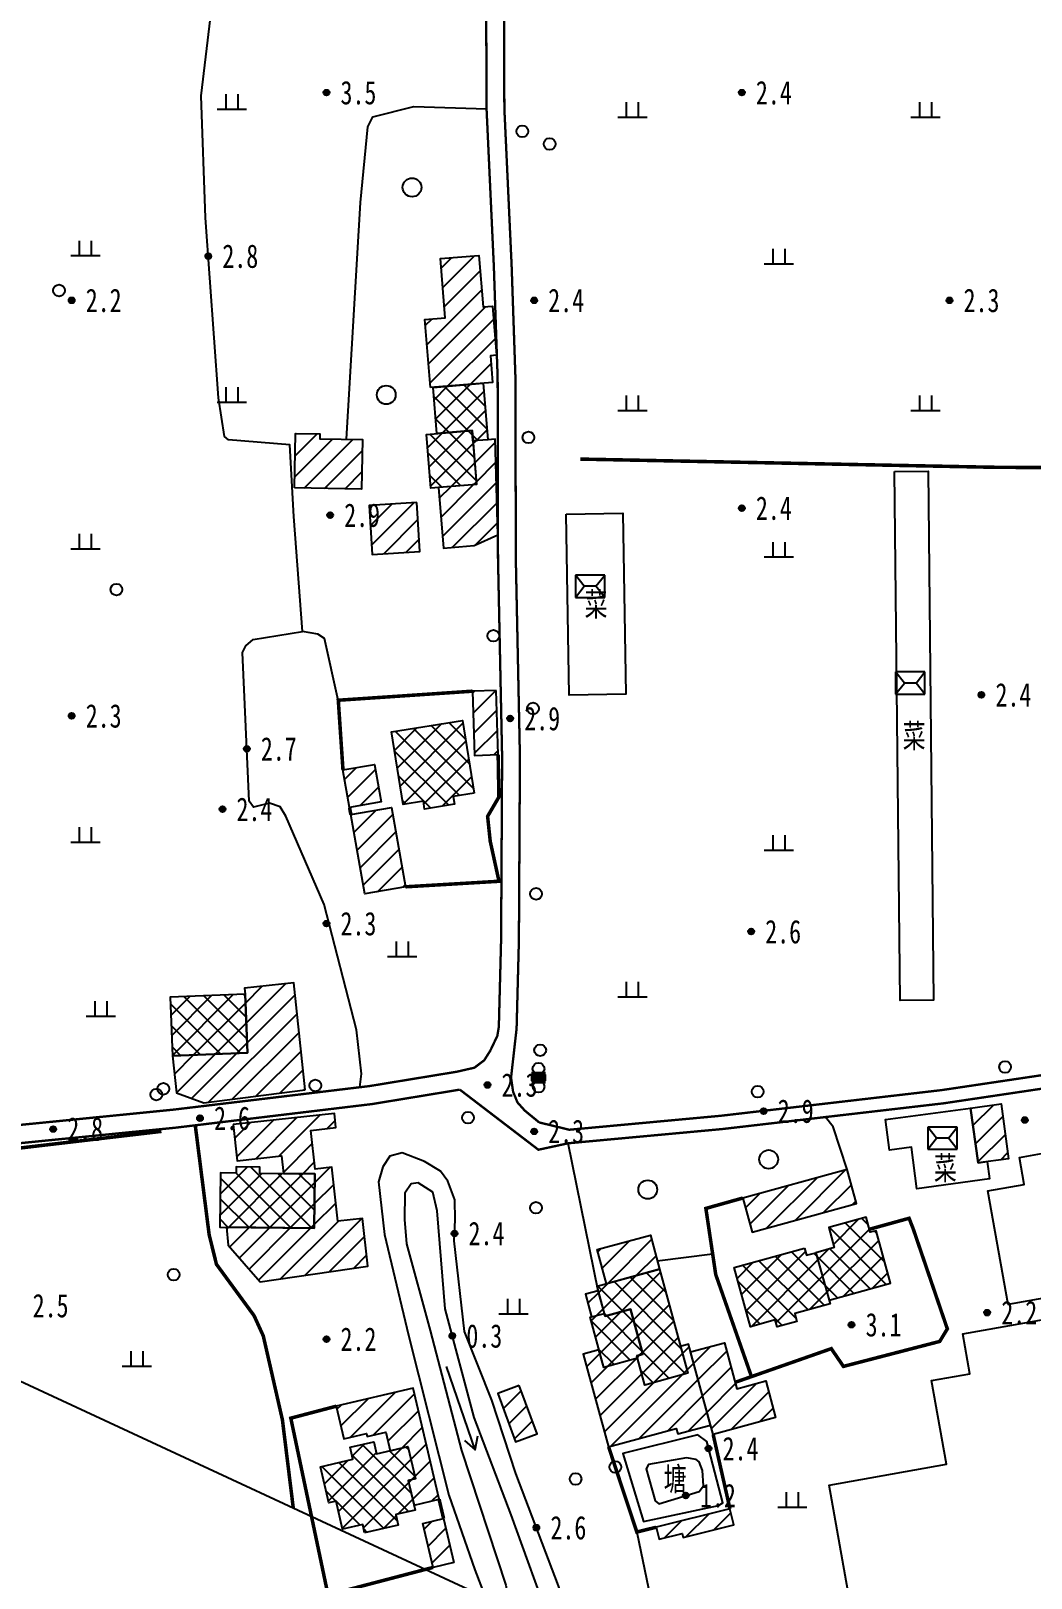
# Model space of a CAD drawing. Header units: metres. Extents: x 494039 to 619385, y 3351420 to 3402703.
# Drawn here: x 583285.2 to 583455.8, y 3395288.5 to 3395552.3 of the extents above; entities that cross this region are included whole.
import ezdxf
from ezdxf.enums import TextEntityAlignment as Align

# ---------------------------------------------------------------- set-up
doc = ezdxf.new("R2010")
doc.units = ezdxf.units.M
for name, pattern in [('2430', [0]), ('4430', [0]), ('8521', [0]), ('9610', [0])]:
    doc.linetypes.add(name, pattern=pattern)
for name, color, linetype in [('210100', 130, 'Continuous'), ('220200', 130, 'Continuous'), ('230102', 141, 'Continuous'), ('261301', 141, 'Continuous'), ('310300', 8, 'Continuous'), ('310500', 8, 'Continuous'), ('330400', 8, 'Continuous'), ('380201', 8, '2430'), ('420500', 8, 'Continuous'), ('440300', 8, '4430'), ('510301', 8, 'Continuous'), ('510402', 8, 'Continuous'), ('720100', 8, 'Continuous'), ('760201', 8, '8521'), ('810100', 8, '9610'), ('810302', 8, 'Continuous'), ('810501', 8, 'Continuous'), ('范围线', 8, 'Continuous')]:
    doc.layers.add(name, color=color, linetype=linetype)
pattern_1 = [(45, (0, 0), (-1.767766953, 1.767766953), []), (135, (0, 0), (-1.767766953, -1.767766953), [])]
pattern_2 = [(45, (0, 0), (-1.767766953, 1.767766953), [])]

# ---------------------------------------------------------------- blocks, each defined once
blk = doc.blocks.new('gc170')
at = {"linetype": 'Continuous'}
blk.add_circle((0, 0), 0.5, dxfattribs=at)
blk = doc.blocks.new('gu')
at = {"flags": 128}
for points in [[(3.75, 0), (-3.75, 0)], [(2.71, -0.6), (3.75, 0), (3.75, 0), (2.71, 0.6)]]:
    blk.add_lwpolyline(points, dxfattribs=at)
blk = doc.blocks.new('p_point')
for radius in [0.25, 0.2, 0.15, 0.1, 0.05]:
    blk.add_circle((0, 0), radius)
blk.add_point((0, 0))
blk = doc.blocks.new('vm')
at = {"linetype": 'Continuous'}
for p, q in [((1.25, 0), (-1.25, 0)), ((-0.5, 0), (-0.5, 1.3)), ((0.5, 1.3), (0.5, 0))]:
    blk.add_line(p, q, dxfattribs=at)
blk = doc.blocks.new('v1')
blk.add_circle((0, 0), 0.8)
blk = doc.blocks.new('mf')
for p, q in [((1.25, 0.95), (-1.25, 0.95)), ((-1.25, 0.95), (-1.25, -0.95)), ((0.5, 0), (-0.5, 0)), ((1.25, -0.95), (1.25, 0.95)), ((-1.25, -0.95), (1.25, -0.95))]:
    blk.add_line(p, q)
at = {"flags": 128}
for points in [[(-1.25, -0.95), (-0.5, 0), (-1.25, 0.95)], [(1.25, -0.95), (0.5, 0), (1.25, 0.95)]]:
    blk.add_lwpolyline(points, dxfattribs=at)
blk = doc.blocks.new('1-3&1-4')
at = {"layer": '310300', "linetype": 'Continuous'}
h = blk.add_hatch(dxfattribs=at)
h.set_pattern_fill('ANSI31', color=8, scale=20, style=0)
h.set_pattern_definition(pattern_2)
h.paths.add_polyline_path([(583353.3911, 3395491.4481), (583352.4175, 3395503.0876), (583355.912, 3395503.3799), (583355.0692, 3395513.455), (583361.6308, 3395514.0038), (583362.3668, 3395505.205), (583363.9495, 3395505.3374), (583364.6491, 3395496.9734), (583363.605, 3395496.886), (583363.9858, 3395492.3343)])
h = blk.add_hatch(dxfattribs=at)
h.set_pattern_fill('ANSI31', color=8, scale=20, style=0)
h.set_pattern_definition(pattern_2)
h.paths.add_polyline_path([(583330.1706, 3395474.3419), (583330.3329, 3395483.6476), (583334.5313, 3395483.5744), (583334.5169, 3395482.7462), (583341.7895, 3395482.6193), (583341.6416, 3395474.1418)])
h = blk.add_hatch(dxfattribs=at)
h.set_pattern_fill('ANSI31', color=8, scale=20, style=0)
h.set_pattern_definition(pattern_2)
h.paths.add_polyline_path([(583354.7243, 3395474.4148), (583355.5873, 3395464.097), (583360.8388, 3395464.5363), (583364.8867, 3395466.3369), (583364.4349, 3395482.6798), (583363.1687, 3395482.5739), (583360.6294, 3395482.3615), (583361.2484, 3395474.9605)])
h = blk.add_hatch(dxfattribs=at)
h.set_pattern_fill('ANSI31', color=8, scale=20, style=0)
h.set_pattern_definition(pattern_2)
h.paths.add_polyline_path([(583351.0705, 3395471.8401), (583342.9088, 3395471.3357), (583343.4243, 3395462.9956), (583351.586, 3395463.5001)])
h = blk.add_hatch(dxfattribs=at)
h.set_pattern_fill('ANSI31', color=8, scale=20, style=0)
h.set_pattern_definition(pattern_2)
h.paths.add_polyline_path([(583364.5785, 3395439.8169), (583360.5501, 3395439.6879), (583360.9005, 3395428.7436), (583364.9289, 3395428.8726)])
h = blk.add_hatch(dxfattribs=at)
h.set_pattern_fill('ANSI31', color=8, scale=20, style=0)
h.set_pattern_definition(pattern_2)
h.paths.add_polyline_path([(583338.4579, 3395426.2669), (583343.8439, 3395427.2114), (583344.9663, 3395420.8108), (583339.5804, 3395419.8663)])
h = blk.add_hatch(dxfattribs=at)
h.set_pattern_fill('ANSI31', color=8, scale=20, style=0)
h.set_pattern_definition(pattern_2)
h.paths.add_polyline_path([(583339.7948, 3395418.6435), (583346.7379, 3395419.861), (583349.1109, 3395406.329), (583342.1678, 3395405.1114)])
h = blk.add_hatch(dxfattribs=at)
h.set_pattern_fill('ANSI31', color=8, scale=20, style=0)
h.set_pattern_definition(pattern_2)
h.paths.add_polyline_path([(583331.9986, 3395371.681), (583330.0763, 3395389.9337), (583321.6665, 3395389.048), (583321.7742, 3395388.0254), (583322.1647, 3395378.0125), (583309.3725, 3395377.5136), (583310.0712, 3395371.1882), (583314.6989, 3395369.4825)])
h = blk.add_hatch(dxfattribs=at)
h.set_pattern_fill('ANSI31', color=8, scale=20, style=0)
h.set_pattern_definition(pattern_2)
h.paths.add_polyline_path([(583319.7467, 3395365.773), (583320.4143, 3395359.6225), (583327.9907, 3395360.445), (583328.3187, 3395357.4229), (583333.6599, 3395357.3661), (583333.5619, 3395348.1424), (583318.5632, 3395348.3018), (583318.8987, 3395345.2112), (583324.3289, 3395338.962), (583342.6742, 3395341.615), (583341.7884, 3395349.7753), (583337.5555, 3395349.3158), (583336.5593, 3395358.4928), (583333.6943, 3395358.1818), (583332.976, 3395364.7991), (583337.2649, 3395365.2647), (583337.0063, 3395367.6466)])
h = blk.add_hatch(dxfattribs=at)
h.set_pattern_fill('ANSI31', color=8, scale=20, style=0)
h.set_pattern_definition(pattern_2)
h.paths.add_polyline_path([(583445.5265, 3395368.5998), (583450.7129, 3395369.2974), (583451.9684, 3395359.9626), (583446.782, 3395359.265)])
h = blk.add_hatch(dxfattribs=at)
h.set_pattern_fill('ANSI31', color=8, scale=20, style=0)
h.set_pattern_definition(pattern_2)
h.paths.add_polyline_path([(583406.6476, 3395353.2517), (583408.2304, 3395347.4647), (583426.0573, 3395352.3405), (583424.4744, 3395358.1276)])
h = blk.add_hatch(dxfattribs=at)
h.set_pattern_fill('ANSI31', color=8, scale=20, style=0)
h.set_pattern_definition(pattern_2)
h.paths.add_polyline_path([(583383.4056, 3395338.6454), (583381.8224, 3395344.4544), (583390.8896, 3395346.9256), (583392.4728, 3395341.1166)])
h = blk.add_hatch(dxfattribs=at)
h.set_pattern_fill('ANSI31', color=8, scale=20, style=0)
h.set_pattern_definition(pattern_2)
h.paths.add_polyline_path([(583381.9993, 3395337.4485), (583379.8234, 3395336.8555), (583380.8751, 3395332.9968), (583383.051, 3395333.5898)])
h = blk.add_hatch(dxfattribs=at)
h.set_pattern_fill('ANSI31', color=8, scale=20, style=0)
h.set_pattern_definition(pattern_2)
h.paths.add_polyline_path([(583382.9323, 3395324.3816), (583382.116, 3395327.377), (583379.4542, 3395326.6515), (583383.7682, 3395310.8232), (583395.3092, 3395313.9686), (583395.567, 3395313.0227), (583401.1645, 3395314.5483), (583397.4091, 3395328.3272), (583396.0588, 3395327.9592), (583397.3097, 3395323.3695), (583389.9296, 3395321.3581), (583388.6787, 3395325.9478)])
h = blk.add_hatch(dxfattribs=at)
h.set_pattern_fill('ANSI31', color=8, scale=20, style=0)
h.set_pattern_definition(pattern_2)
h.paths.add_polyline_path([(583397.7648, 3395327.0221), (583403.5272, 3395328.5926), (583405.6657, 3395320.7461), (583410.5597, 3395322.0799), (583412.262, 3395315.8338), (583401.6056, 3395312.9295)])
h = blk.add_hatch(dxfattribs=at)
h.set_pattern_fill('ANSI31', color=8, scale=20, style=0)
h.set_pattern_definition(pattern_2)
h.paths.add_polyline_path([(583337.3204, 3395317.7603), (583338.6202, 3395312.2112), (583342.4661, 3395313.112), (583342.5884, 3395312.5898), (583345.7443, 3395313.329), (583346.4885, 3395310.152), (583349.5145, 3395310.8619), (583350.8037, 3395305.3659), (583349.6055, 3395305.0849), (583350.5885, 3395300.8948), (583354.8492, 3395301.8928), (583350.4141, 3395320.8273)])
h = blk.add_hatch(dxfattribs=at)
h.set_pattern_fill('ANSI31', color=8, scale=20, style=0)
h.set_pattern_definition(pattern_2)
h.paths.add_polyline_path([(583368.4974, 3395321.289), (583364.8538, 3395319.9423), (583367.9107, 3395311.6721), (583371.5543, 3395313.0188)])
h = blk.add_hatch(dxfattribs=at)
h.set_pattern_fill('ANSI31', color=8, scale=20, style=0)
h.set_pattern_definition(pattern_2)
h.paths.add_polyline_path([(583357.3772, 3395291.1006), (583353.8296, 3395290.2696), (583352.0733, 3395297.7676), (583355.6209, 3395298.5985)])
h = blk.add_hatch(dxfattribs=at)
h.set_pattern_fill('ANSI31', color=8, scale=20, style=0)
h.set_pattern_definition(pattern_2)
h.paths.add_polyline_path([(583391.8724, 3395297.1138), (583392.3841, 3395295.0662), (583396.3234, 3395296.0506), (583396.4996, 3395295.3455), (583405.1541, 3395297.5083), (583404.4662, 3395300.261)])
at = {"layer": '310500', "linetype": 'Continuous'}
h = blk.add_hatch(dxfattribs=at)
h.set_pattern_fill('ANSI37', color=8, scale=20, style=0)
h.set_pattern_definition(pattern_1)
h.paths.add_polyline_path([(583362.3636, 3395492.1986), (583363.1687, 3395482.5739), (583360.6294, 3395482.3615), (583360.4811, 3395484.134), (583354.4813, 3395483.6321), (583353.8245, 3395491.4843)])
h = blk.add_hatch(dxfattribs=at)
h.set_pattern_fill('ANSI37', color=8, scale=20, style=0)
h.set_pattern_definition(pattern_1)
h.paths.add_polyline_path([(583360.4811, 3395484.134), (583361.2484, 3395474.9605), (583353.4443, 3395474.3077), (583352.677, 3395483.4812)])
h = blk.add_hatch(dxfattribs=at)
h.set_pattern_fill('ANSI37', color=8, scale=20, style=0)
h.set_pattern_definition(pattern_1)
h.paths.add_polyline_path([(583360.8252, 3395422.3156), (583357.2743, 3395421.7493), (583357.49, 3395420.3967), (583352.3847, 3395419.5825), (583352.169, 3395420.935), (583348.7105, 3395420.3834), (583346.7331, 3395432.781), (583358.8478, 3395434.7132)])
h = blk.add_hatch(dxfattribs=at)
h.set_pattern_fill('ANSI37', color=8, scale=20, style=0)
h.set_pattern_definition(pattern_1)
h.paths.add_polyline_path([(583322.1647, 3395378.0125), (583321.7742, 3395388.0254), (583308.982, 3395387.5264), (583309.3725, 3395377.5136)])
h = blk.add_hatch(dxfattribs=at)
h.set_pattern_fill('ANSI37', color=8, scale=20, style=0)
h.set_pattern_definition(pattern_1)
h.paths.add_polyline_path([(583333.5619, 3395348.1424), (583333.6599, 3395357.3661), (583324.29, 3395357.4657), (583324.3011, 3395358.5064), (583320.2248, 3395358.5497), (583320.2138, 3395357.509), (583317.5708, 3395357.5371), (583317.4728, 3395348.3134)])
h = blk.add_hatch(dxfattribs=at)
h.set_pattern_fill('ANSI37', color=8, scale=20, style=0)
h.set_pattern_definition(pattern_1)
h.paths.add_polyline_path([(583421.3762, 3395335.8189), (583431.8693, 3395338.7185), (583429.3907, 3395347.6883), (583428.3964, 3395347.4135), (583427.6765, 3395350.0183), (583421.3058, 3395348.2579), (583422.2613, 3395344.8), (583419.1332, 3395343.9356)])
h = blk.add_hatch(dxfattribs=at)
h.set_pattern_fill('ANSI37', color=8, scale=20, style=0)
h.set_pattern_definition(pattern_1)
h.paths.add_polyline_path([(583417.2009, 3395344.7284), (583417.5415, 3395343.4958), (583419.1332, 3395343.9356), (583421.5455, 3395335.2061), (583415.5158, 3395333.5399), (583415.8779, 3395332.2297), (583412.5254, 3395331.3032), (583412.2047, 3395332.4639), (583407.9794, 3395331.2963), (583405.1851, 3395341.408)])
h = blk.add_hatch(dxfattribs=at)
h.set_pattern_fill('ANSI37', color=8, scale=20, style=0)
h.set_pattern_definition(pattern_1)
h.paths.add_polyline_path([(583397.3097, 3395323.3695), (583389.9296, 3395321.3581), (583388.5687, 3395326.3513), (583389.601, 3395326.6326), (583387.5161, 3395334.2823), (583383.184, 3395333.1016), (583381.7929, 3395338.2059), (583392.4728, 3395341.1166)])
h = blk.add_hatch(dxfattribs=at)
h.set_pattern_fill('ANSI37', color=8, scale=20, style=0)
h.set_pattern_definition(pattern_1)
h.paths.add_polyline_path([(583389.601, 3395326.6326), (583388.5687, 3395326.3513), (583388.6787, 3395325.9478), (583382.9323, 3395324.3816), (583380.6044, 3395332.923), (583383.051, 3395333.5898), (583383.184, 3395333.1016), (583387.5161, 3395334.2823)])
h = blk.add_hatch(dxfattribs=at)
h.set_pattern_fill('ANSI37', color=8, scale=20, style=0)
h.set_pattern_definition(pattern_1)
h.paths.add_polyline_path([(583342.1556, 3395296.1477), (583341.8206, 3395297.5755), (583338.402, 3395296.7735), (583337.274, 3395301.5823), (583336.043, 3395301.2936), (583334.6024, 3395307.4348), (583340.1416, 3395308.7342), (583339.6691, 3395310.7484), (583343.7037, 3395311.6948), (583344.192, 3395309.6133), (583349.5145, 3395310.8619), (583350.8037, 3395305.3659), (583349.6055, 3395305.0849), (583350.7856, 3395300.0543), (583347.4486, 3395299.2715), (583347.8671, 3395297.4875)])
at = {"layer": '210100', "color": 141, "linetype": 'Continuous', "elevation": 0.6321, "flags": 128}
blk.add_lwpolyline([(583374.1603, 3395279.9308), (583367.1723, 3395299.2419), (583360.8126, 3395315.852), (583355.8723, 3395334.3544), (583354.5151, 3395351.0512), (583353.7885, 3395354.2446), (583351.2803, 3395355.8577), (583350.0692, 3395355.6747), (583349.0273, 3395354.1045), (583348.9415, 3395349.5687), (583349.2742, 3395345.4214), (583353.3559, 3395330.6508), (583358.6646, 3395310.1817), (583366.2356, 3395287.2407), (583366.9562, 3395283.2751)], dxfattribs=at)
at = {"layer": '220200', "color": 141, "linetype": 'Continuous', "const_width": 0.6, "flags": 128}
for points in [[(583378.9526, 3395479.2682), (583449.1271, 3395477.8779), (583523.55, 3395477.3614), (583586.0862, 3395476.2255), (583610.8463, 3395475.0814)], [(583307.4889, 3395364.6257), (583282.7236, 3395361.7105), (583245.3924, 3395357.4201), (583214.2887, 3395354.147)]]:
    blk.add_lwpolyline(points, dxfattribs=at)
at = {"layer": '230102', "color": 141, "linetype": 'Continuous', "elevation": 0.8882, "flags": 128}
blk.add_lwpolyline([(583397.0828, 3395308.9802), (583390.5617, 3395307.7981), (583390.1733, 3395307.0552), (583391.7014, 3395301.6027), (583392.3178, 3395301.1066), (583399.2191, 3395303.22), (583399.9759, 3395304.1676), (583399.7895, 3395306.7881), (583399.2311, 3395308.2888), (583398.7217, 3395308.6589)], close=True, dxfattribs=at)
at = {"layer": '310300', "color": 8, "linetype": 'Continuous', "flags": 128}
for points, elevation in [([(583353.3911, 3395491.4481), (583352.4175, 3395503.0876), (583355.912, 3395503.3799), (583355.0692, 3395513.455), (583361.6308, 3395514.0038), (583362.3668, 3395505.205), (583363.9495, 3395505.3374), (583364.6491, 3395496.9734), (583363.605, 3395496.886), (583363.9858, 3395492.3343)], 6.4334), ([(583330.1706, 3395474.3419), (583330.3329, 3395483.6476), (583334.5313, 3395483.5744), (583334.5169, 3395482.7462), (583341.7895, 3395482.6193), (583341.6416, 3395474.1418)], 5.3111), ([(583351.0705, 3395471.8401), (583342.9088, 3395471.3357), (583343.4243, 3395462.9956), (583351.586, 3395463.5001)], 5.3111), ([(583338.4579, 3395426.2669), (583343.8439, 3395427.2114), (583344.9663, 3395420.8108), (583339.5804, 3395419.8663)], 5.671), ([(583331.9986, 3395371.681), (583330.0763, 3395389.9337), (583321.6665, 3395389.048), (583321.7742, 3395388.0254), (583322.1647, 3395378.0125), (583309.3725, 3395377.5136), (583310.0712, 3395371.1882), (583314.6989, 3395369.4825)], 5.8343), ([(583319.7467, 3395365.773), (583320.4143, 3395359.6225), (583327.9907, 3395360.445), (583328.3187, 3395357.4229), (583333.6599, 3395357.3661), (583333.5619, 3395348.1424), (583318.5632, 3395348.3018), (583318.8987, 3395345.2112), (583324.3289, 3395338.962), (583342.6742, 3395341.615), (583341.7884, 3395349.7753), (583337.5555, 3395349.3158), (583336.5593, 3395358.4928), (583333.6943, 3395358.1818), (583332.976, 3395364.7991), (583337.2649, 3395365.2647), (583337.0063, 3395367.6466)], 5.1438), ([(583445.5265, 3395368.5998), (583450.7129, 3395369.2974), (583451.9684, 3395359.9626), (583446.782, 3395359.265)], 4.7244), ([(583381.9993, 3395337.4485), (583379.8234, 3395336.8555), (583380.8751, 3395332.9968), (583383.051, 3395333.5898)], 6.6584), ([(583382.9323, 3395324.3816), (583382.116, 3395327.377), (583379.4542, 3395326.6515), (583383.7682, 3395310.8232), (583395.3092, 3395313.9686), (583395.567, 3395313.0227), (583401.1645, 3395314.5483), (583397.4091, 3395328.3272), (583396.0588, 3395327.9592), (583397.3097, 3395323.3695), (583389.9296, 3395321.3581), (583388.6787, 3395325.9478)], 6.4089), ([(583337.3204, 3395317.7603), (583338.6202, 3395312.2112), (583342.4661, 3395313.112), (583342.5884, 3395312.5898), (583345.7443, 3395313.329), (583346.4885, 3395310.152), (583349.5145, 3395310.8619), (583350.8037, 3395305.3659), (583349.6055, 3395305.0849), (583350.5885, 3395300.8948), (583354.8492, 3395301.8928), (583350.4141, 3395320.8273)], 5.42), ([(583368.4974, 3395321.289), (583364.8538, 3395319.9423), (583367.9107, 3395311.6721), (583371.5543, 3395313.0188)], 4.8398), ([(583357.3772, 3395291.1006), (583353.8296, 3395290.2696), (583352.0733, 3395297.7676), (583355.6209, 3395298.5985)], 5.42)]:
    blk.add_lwpolyline(points, close=True, dxfattribs=dict(at, elevation=elevation))
for points in [[(583354.7243, 3395474.4148), (583355.5873, 3395464.097), (583360.8388, 3395464.5363), (583364.8867, 3395466.3369), (583364.4349, 3395482.6798), (583363.1687, 3395482.5739), (583360.6294, 3395482.3615), (583361.2484, 3395474.9605)], [(583364.5785, 3395439.8169), (583360.5501, 3395439.6879), (583360.9005, 3395428.7436), (583364.9289, 3395428.8726)], [(583339.7948, 3395418.6435), (583346.7379, 3395419.861), (583349.1109, 3395406.329), (583342.1678, 3395405.1114)], [(583406.6476, 3395353.2517), (583408.2304, 3395347.4647), (583426.0573, 3395352.3405), (583424.4744, 3395358.1276)], [(583383.4056, 3395338.6454), (583381.8224, 3395344.4544), (583390.8896, 3395346.9256), (583392.4728, 3395341.1166)], [(583397.7648, 3395327.0221), (583403.5272, 3395328.5926), (583405.6657, 3395320.7461), (583410.5597, 3395322.0799), (583412.262, 3395315.8338), (583401.6056, 3395312.9295)], [(583391.8724, 3395297.1138), (583392.3841, 3395295.0662), (583396.3234, 3395296.0506), (583396.4996, 3395295.3455), (583405.1541, 3395297.5083), (583404.4662, 3395300.261)]]:
    blk.add_lwpolyline(points, close=True, dxfattribs=at)
at = {"layer": '310500', "color": 8, "linetype": 'Continuous', "flags": 128}
for points, elevation in [([(583362.3636, 3395492.1986), (583363.1687, 3395482.5739), (583360.6294, 3395482.3615), (583360.4811, 3395484.134), (583354.4813, 3395483.6321), (583353.8245, 3395491.4843)], 10.7197), ([(583360.4811, 3395484.134), (583361.2484, 3395474.9605), (583353.4443, 3395474.3077), (583352.677, 3395483.4812)], 10.7197), ([(583360.8252, 3395422.3156), (583357.2743, 3395421.7493), (583357.49, 3395420.3967), (583352.3847, 3395419.5825), (583352.169, 3395420.935), (583348.7105, 3395420.3834), (583346.7331, 3395432.781), (583358.8478, 3395434.7132)], 13.7016), ([(583322.1647, 3395378.0125), (583321.7742, 3395388.0254), (583308.982, 3395387.5264), (583309.3725, 3395377.5136)], 11.1509), ([(583421.3762, 3395335.8189), (583431.8693, 3395338.7185), (583429.3907, 3395347.6883), (583428.3964, 3395347.4135), (583427.6765, 3395350.0183), (583421.3058, 3395348.2579), (583422.2613, 3395344.8), (583419.1332, 3395343.9356)], 14.3004), ([(583417.2009, 3395344.7284), (583417.5415, 3395343.4958), (583419.1332, 3395343.9356), (583421.5455, 3395335.2061), (583415.5158, 3395333.5399), (583415.8779, 3395332.2297), (583412.5254, 3395331.3032), (583412.2047, 3395332.4639), (583407.9794, 3395331.2963), (583405.1851, 3395341.408)], 14.3004), ([(583397.3097, 3395323.3695), (583389.9296, 3395321.3581), (583388.5687, 3395326.3513), (583389.601, 3395326.6326), (583387.5161, 3395334.2823), (583383.184, 3395333.1016), (583381.7929, 3395338.2059), (583392.4728, 3395341.1166)], 13.1698), ([(583389.601, 3395326.6326), (583388.5687, 3395326.3513), (583388.6787, 3395325.9478), (583382.9323, 3395324.3816), (583380.6044, 3395332.923), (583383.051, 3395333.5898), (583383.184, 3395333.1016), (583387.5161, 3395334.2823)], 10.0793), ([(583342.1556, 3395296.1477), (583341.8206, 3395297.5755), (583338.402, 3395296.7735), (583337.274, 3395301.5823), (583336.043, 3395301.2936), (583334.6024, 3395307.4348), (583340.1416, 3395308.7342), (583339.6691, 3395310.7484), (583343.7037, 3395311.6948), (583344.192, 3395309.6133), (583349.5145, 3395310.8619), (583350.8037, 3395305.3659), (583349.6055, 3395305.0849), (583350.7856, 3395300.0543), (583347.4486, 3395299.2715), (583347.8671, 3395297.4875)], 10.7456)]:
    blk.add_lwpolyline(points, close=True, dxfattribs=dict(at, elevation=elevation))
blk.add_lwpolyline([(583333.5619, 3395348.1424), (583333.6599, 3395357.3661), (583324.29, 3395357.4657), (583324.3011, 3395358.5064), (583320.2248, 3395358.5497), (583320.2138, 3395357.509), (583317.5708, 3395357.5371), (583317.4728, 3395348.3134)], close=True, dxfattribs=at)
at = {"layer": '330400', "color": 8, "linetype": 'Continuous', "flags": 128}
for points, elevation in [([(583432.5529, 3395477.1299), (583438.2698, 3395477.1892), (583439.206, 3395386.9827), (583433.4892, 3395386.9234)], 3.3064), ([(583376.52, 3395469.8748), (583386.201, 3395470.0392), (583386.7251, 3395439.1619), (583377.0442, 3395438.9976)], 4.1262), ([(583446.782, 3395359.265), (583448.3611, 3395359.4774), (583448.7607, 3395356.5065), (583436.3646, 3395354.8393), (583435.4089, 3395361.9452), (583431.6797, 3395361.4437), (583430.9804, 3395366.6434), (583445.5265, 3395368.5998)], 5.0146)]:
    blk.add_lwpolyline(points, close=True, dxfattribs=dict(at, elevation=elevation))
blk.add_lwpolyline([(583435.662, 3395224.0174), (583421.3731, 3395304.305), (583441.4101, 3395307.871), (583438.8714, 3395322.1361), (583445.4132, 3395323.3003), (583444.2016, 3395330.1084), (583471.4154, 3395334.9516), (583470.7936, 3395338.4457), (583451.9175, 3395335.0862), (583448.4695, 3395354.46), (583454.6526, 3395355.5604), (583453.833, 3395360.1656), (583460.736, 3395361.3941), (583459.1069, 3395370.548), (583472.9179, 3395373.0059), (583481.1084, 3395379.4878), (583499.9415, 3395381.2794), (583517.8634, 3395283.3618), (583494.4892, 3395273.72), (583484.2319, 3395271.7869), (583490.7678, 3395229.9713), (583484.8662, 3395228.5385), (583484.2751, 3395230.9736), (583469.4201, 3395229.7242)], close=True, dxfattribs=at)
at = {"layer": '380201', "color": 8, "linetype": '2430', "const_width": 0.6, "flags": 128}
for points, elevation in [([(583360.5501, 3395439.6879), (583337.6578, 3395438.146), (583338.4579, 3395426.2669)], 4.6485), ([(583349.1109, 3395406.329), (583365.0701, 3395407.2715), (583363.5732, 3395414.1149), (583363.1288, 3395418.3414), (583365.0538, 3395421.6433), (583364.9289, 3395428.8726)], 4.6485), ([(583339.5804, 3395419.8663), (583339.7948, 3395418.6435)], 4.6485), ([(583405.3691, 3395321.8345), (583421.7516, 3395327.5728), (583423.8237, 3395324.5454), (583440.2496, 3395328.8063), (583441.5468, 3395330.9498), (583435.7397, 3395347.9649), (583435.0226, 3395349.8041), (583428.2527, 3395347.9333)], 4.6485), ([(583337.3204, 3395317.7603), (583329.5587, 3395315.7187), (583335.9095, 3395285.5732), (583353.8296, 3395290.2696)], 5.2628), ([(583404.4662, 3395300.261), (583401.6056, 3395312.9295)], 4.6485), ([(583383.7682, 3395310.8232), (583388.5828, 3395296.3044), (583391.8724, 3395297.1138)], 4.6485), ([(583355.6209, 3395298.5985), (583354.8492, 3395301.8928)], 5.3252)]:
    blk.add_lwpolyline(points, dxfattribs=dict(at, elevation=elevation))
blk.add_lwpolyline([(583406.6476, 3395353.2517), (583400.3587, 3395351.4871), (583402.0406, 3395340.2107), (583408.1375, 3395322.8042)], dxfattribs=at)
at = {"layer": '420500', "color": 8, "linetype": 'Continuous', "const_width": 0.4, "flags": 128}
for points in [[(583366.0391, 3395684.6162), (583365.8098, 3395657.1751), (583366.0684, 3395620.863), (583365.8305, 3395585.1496), (583365.9861, 3395539.0614), (583367.2275, 3395512.2182), (583367.8782, 3395493.0889), (583367.9377, 3395462.36), (583368.6414, 3395428.4615), (583368.4655, 3395397.2033), (583368.0737, 3395382.1772), (583367.1274, 3395373.7923), (583367.4776, 3395371.3808), (583368.2245, 3395369.5575), (583369.4632, 3395368.1738), (583371.9253, 3395366.1494)], [(583357.8868, 3395374.798), (583360.8761, 3395375.4805), (583362.547, 3395376.7432), (583363.5601, 3395378.3385), (583364.7868, 3395380.9068), (583365.044, 3395382.4653), (583365.4296, 3395397.2514), (583365.6051, 3395428.4385), (583364.9016, 3395462.3255), (583364.8422, 3395493.0344), (583364.1937, 3395512.0965), (583362.9502, 3395538.9849), (583362.8095, 3395578.5629)], [(583371.9253, 3395366.1494), (583377.0668, 3395364.9011), (583402.8655, 3395367.281), (583440.5785, 3395371.6625), (583458.3344, 3395374.307)], [(583458.8603, 3395372.082), (583440.8778, 3395369.4038), (583403.1017, 3395365.015), (583376.8981, 3395362.5977), (583371.7933, 3395361.4914), (583358.3887, 3395371.7419)], [(583357.8868, 3395374.798), (583342.9653, 3395372.3475), (583309.4615, 3395368.3213), (583271.753, 3395364.5691), (583233.1844, 3395360.1994), (583207.649, 3395357.2292)], [(583213.0197, 3395354.736), (583233.5376, 3395357.1226), (583272.0807, 3395361.4893), (583309.7996, 3395365.2426), (583343.4012, 3395369.2805), (583358.3887, 3395371.7419)]]:
    blk.add_lwpolyline(points, dxfattribs=at)
at = {"layer": '440300', "color": 8, "linetype": '4430', "const_width": 0.6, "flags": 128}
blk.add_lwpolyline([(583313.2631, 3395365.6588), (583315.6283, 3395347.0116), (583316.8759, 3395341.9577), (583323.2964, 3395333.1902), (583324.8674, 3395329.7325), (583328.1255, 3395315.4407), (583329.9743, 3395300.443)], dxfattribs=at)
at = {"layer": '510402', "color": 8, "linetype": 'Continuous'}
for p, q in [((583373.0137, 3395374.3166), (583370.6137, 3395374.3108)), ((583370.6137, 3395374.3108), (583370.6163, 3395373.2484)), ((583370.6163, 3395373.2484), (583373.0163, 3395373.2542)), ((583373.0163, 3395373.2542), (583373.0137, 3395374.3166))]:
    blk.add_line(p, q, dxfattribs=at)
at = {"layer": '510402', "color": 8, "linetype": 'Continuous', "const_width": 2.4, "flags": 128}
blk.add_lwpolyline([(583371.8174, 3395372.7825), (583371.8126, 3395374.7825)], dxfattribs=at)
at = {"layer": '760201', "color": 8, "linetype": '8521', "flags": 128}
for points in [[(583341.3168, 3395372.1494), (583341.5952, 3395374.4332), (583340.7526, 3395381.9228), (583335.2607, 3395403.3301), (583328.7302, 3395418.3769), (583327.7333, 3395419.9596), (583325.9107, 3395420.582), (583323.1962, 3395419.9341), (583322.4411, 3395420.9091), (583321.3171, 3395446.3099), (583321.8772, 3395447.4373), (583323.1312, 3395448.4988), (583331.5358, 3395449.8678), (583330.062, 3395469.4548), (583329.3943, 3395481.6741), (583318.9163, 3395482.5615), (583318.2305, 3395483.1243), (583317.2331, 3395489.7087), (583315.0088, 3395520.4141), (583314.2603, 3395541.2143), (583317.4671, 3395567.8631), (583320.46, 3395583.351)], [(583378.0974, 3395278.1031), (583375.2163, 3395287.1184), (583367.9462, 3395306.2854), (583363.8691, 3395318.7688), (583359.1609, 3395330.5164), (583357.4213, 3395345.951), (583357.5703, 3395349.528), (583357.5458, 3395352.9669), (583356.3413, 3395356.1211), (583355.0866, 3395357.8309), (583352.3421, 3395359.5036), (583348.5562, 3395360.9707), (583346.4615, 3395360.3875), (583345.28, 3395358.5888), (583344.5438, 3395356.0095), (583345.542, 3395347.0602), (583349.6178, 3395329.8681), (583356.4906, 3395302.6123), (583360.9578, 3395289.8653), (583362.7342, 3395285.235)]]:
    blk.add_lwpolyline(points, dxfattribs=at)
at = {"layer": '760201', "color": 8, "linetype": '8521', "elevation": 2.3129, "flags": 128}
blk.add_lwpolyline([(583398.9692, 3395312.8496), (583386.1742, 3395309.6701), (583389.7363, 3395298.0977), (583402.4934, 3395300.8112), (583403.2566, 3395301.2651), (583400.4963, 3395311.74)], close=True, dxfattribs=at)
at = {"layer": '810100', "color": 8, "linetype": '9610', "flags": 128}
for points in [[(583339.0716, 3395482.6667), (583341.466, 3395522.996), (583342.7151, 3395535.9483), (583343.5758, 3395537.6105), (583350.5195, 3395539.3942), (583362.9502, 3395538.9849)], [(583337.6578, 3395438.146), (583335.3216, 3395448.667), (583334.145, 3395449.3879), (583331.5358, 3395449.8678)], [(583424.4744, 3395358.1276), (583422.0569, 3395365.3992), (583420.7893, 3395367.0699)], [(583381.9993, 3395337.4485), (583376.8981, 3395362.5977)], [(583392.0757, 3395342.5739), (583401.5143, 3395343.7396)], [(583388.5828, 3395296.3044), (583393.8962, 3395270.769)]]:
    blk.add_lwpolyline(points, dxfattribs=at)
at = {"layer": '范围线', "color": 8, "flags": 128}
blk.add_lwpolyline([(580974.9971, 3398172.2884), (580158.1729, 3397748.7629), (583102.2681, 3395406.1495), (589376.9328, 3392493.3034), (594318.9563, 3392016.403), (594002.9657, 3392059.9931), (593709.5027, 3392110.274), (593489.39, 3392154.2585), (593446.55, 3392164.1073), (593184.0367, 3392224.4585), (592856.0894, 3392311.9807), (592630.9821, 3392379.424), (592345.2786, 3392474.0542), (592112.8421, 3392558.6278), (591835.9381, 3392668.5492), (591571.4074, 3392783.2499), (591303.4331, 3392909.9936), (591275.2655, 3392923.316), (591065.2798, 3393031.2284), (591019.813, 3393054.5939), (590886.2864, 3393127.1825), (590776.1303, 3393189.2284), (589711.9005, 3393302.4152), (583546.9224, 3396125.8295)], close=True, dxfattribs=at)
at = {"layer": '261301', "color": 141, "linetype": 'Continuous', "xscale": 2, "yscale": 2, "rotation": 289.0228301757925}
blk.add_blockref('gu', (583358.5414, 3395317.4303, 2.6829), dxfattribs=at)
at = {"layer": '330400', "color": 8, "linetype": 'Continuous', "xscale": 2, "yscale": 2}
for p in [(583380.6021, 3395457.5897), (583435.2142, 3395441.071), (583440.7274, 3395363.4633)]:
    blk.add_blockref('mf', p, dxfattribs=at)
at = {"layer": '510301', "color": 8, "linetype": 'Continuous', "xscale": 2, "yscale": 2}
for p in [(583369.0463, 3395535.1584, 2.939), (583373.7052, 3395533.005, 2.768), (583290.0212, 3395508.022, 2.3143), (583370.088, 3395482.9628, 2.9708), (583299.814, 3395457.0202, 2.5603), (583364.1069, 3395449.1372, 2.8493), (583370.872, 3395436.7354, 2.7159), (583371.3926, 3395405.1284, 2.6863), (583372.0913, 3395378.4626, 2.7893), (583451.4058, 3395375.6122, 2.7818), (583307.8165, 3395371.8838, 2.7011), (583333.7378, 3395372.4522, 2.9413), (583409.2021, 3395371.4016, 2.7818), (583306.6147, 3395370.9045, 2.6863), (583359.7843, 3395366.9604, 3.0127), (583371.3761, 3395351.6014, 2.9282), (583309.5765, 3395340.1932, 2.464), (583378.1303, 3395305.345, 2.9371), (583384.9077, 3395307.3869, 3.1605)]:
    blk.add_blockref('gc170', p, dxfattribs=at)
at = {"layer": '510402', "color": 8, "linetype": 'Continuous', "xscale": 2, "yscale": 2}
for p in [(583371.8113, 3395375.3137), (583371.8187, 3395372.2513)]:
    blk.add_blockref('gc170', p, dxfattribs=at)
at = {"layer": '720100', "color": 8, "linetype": 'Continuous', "xscale": 2, "yscale": 2, "zscale": 2}
for p in [(583335.6351, 3395541.7625, 3.4512), (583406.4899, 3395541.7626, 2.3514), (583315.4824, 3395513.8764, 2.8447), (583292.1747, 3395506.337, 2.2366), (583371.0624, 3395506.3352, 2.4318), (583441.9172, 3395506.3353, 2.3244), (583336.2646, 3395469.7078, 2.8711), (583406.4898, 3395470.9078, 2.4241), (583447.3581, 3395439.0713, 2.3703), (583292.1745, 3395435.4822, 2.3179), (583366.9831, 3395435.0253, 2.9147), (583322.0454, 3395429.8504, 2.7346), (583317.8924, 3395419.5552, 2.3689), (583335.6348, 3395400.0529, 2.3455), (583408.0813, 3395398.6924, 2.577), (583363.1073, 3395372.5358, 2.3261), (583314.0665, 3395366.8711, 2.6426), (583410.2177, 3395368.0789, 2.9309), (583454.779, 3395366.5617, 2.4888), (583289.0239, 3395365.0223, 2.7539), (583371.0622, 3395364.6256, 2.3135), (583357.4741, 3395347.2183, 2.3823), (583448.3559, 3395333.7128, 2.2003), (583357.1034, 3395329.7437, 0.2965), (583425.2101, 3395331.6549, 3.0691), (583335.6347, 3395329.1981, 2.241), (583400.8145, 3395310.5326, 2.4267), (583396.9519, 3395302.5257, 1.1702), (583371.4506, 3395297.0465, 2.6388)]:
    blk.add_blockref('p_point', p, dxfattribs=at)
at = {"layer": '810302', "color": 8, "linetype": 'Continuous', "xscale": 2, "yscale": 2}
for p in [(583319.5256, 3395538.9088), (583387.8304, 3395537.5208), (583437.8304, 3395537.5208), (583294.5256, 3395513.9088), (583412.8304, 3395512.5208), (583319.5256, 3395488.9088), (583387.8304, 3395487.5208), (583437.8304, 3395487.5208), (583294.5256, 3395463.9088), (583412.8304, 3395462.5208), (583294.5256, 3395413.9088), (583412.8304, 3395412.5208), (583348.5781, 3395394.3911, 2.6441), (583387.8304, 3395387.5208), (583297.1662, 3395384.2158), (583367.5525, 3395333.4748, 2.7333), (583303.2999, 3395324.547), (583415.1091, 3395300.4819, 2.7333)]:
    blk.add_blockref('vm', p, dxfattribs=at)
at = {"layer": '810501', "color": 8, "linetype": 'Continuous', "xscale": 2, "yscale": 2}
for p in [(583350.2359, 3395525.6, 4.1827), (583345.8374, 3395490.2171, 4.1827), (583411.0695, 3395359.8514, 4.5384), (583390.4404, 3395354.7021, 4.5384)]:
    blk.add_blockref('v1', p, dxfattribs=at)
at = {"color": 8, "width": 0.75}
for s, p in [('菜', (583381.6226, 3395454.5184, 4.1262)), ('菜', (583435.8795, 3395432.0563, 3.3064)), ('菜', (583441.2018, 3395358.3644, 5.0146)), ('塘', (583395.1251, 3395305.3524, 0.8882))]:
    blk.add_text(s, height=4, dxfattribs=at).set_placement(p, align=Align.MIDDLE_CENTER)
at = {"layer": '720100', "color": 8, "width": 0.75}
for s, p in [('3.5', (583338.0351, 3395541.7625, 3.4512)), ('2.4', (583408.8899, 3395541.7626, 2.3514)), ('2.8', (583317.8824, 3395513.8764, 2.8447)), ('2.2', (583294.5747, 3395506.337, 2.2366)), ('2.4', (583373.4624, 3395506.3352, 2.4318)), ('2.3', (583444.3172, 3395506.3353, 2.3244)), ('2.4', (583408.8898, 3395470.9078, 2.4241)), ('2.9', (583338.6646, 3395469.7078, 2.8711)), ('2.4', (583449.7581, 3395439.0713, 2.3703)), ('2.3', (583294.5745, 3395435.4822, 2.3179)), ('2.9', (583369.3831, 3395435.0253, 2.9147)), ('2.7', (583324.4454, 3395429.8504, 2.7346)), ('2.4', (583320.2924, 3395419.5552, 2.3689)), ('2.3', (583338.0348, 3395400.0529, 2.3455)), ('2.6', (583410.4813, 3395398.6924, 2.577)), ('2.3', (583365.5073, 3395372.5358, 2.3261)), ('2.9', (583412.6177, 3395368.0789, 2.9309)), ('2.8', (583291.4239, 3395365.0223, 2.7539)), ('2.6', (583316.4665, 3395366.8711, 2.6426)), ('2.3', (583373.4622, 3395364.6256, 2.3135)), ('2.4', (583359.8741, 3395347.2183, 2.3823)), ('2.5', (583285.5257, 3395334.916, 2.4508)), ('2.2', (583450.7559, 3395333.7128, 2.2003)), ('3.1', (583427.6101, 3395331.6549, 3.0691)), ('2.2', (583338.0347, 3395329.1981, 2.241)), ('0.3', (583359.5034, 3395329.7437, 0.2965)), ('2.4', (583403.2145, 3395310.5326, 2.4267)), ('1.2', (583399.3519, 3395302.5257, 1.1702)), ('2.6', (583373.8506, 3395297.0465, 2.6388))]:
    blk.add_text(s, height=4, dxfattribs=at).set_placement(p, align=Align.MIDDLE_LEFT)

msp = doc.modelspace()

# ---------------------------------------------------------------- block references
msp.add_blockref('1-3&1-4', (0, 0))

doc.saveas('drawing.dxf')
